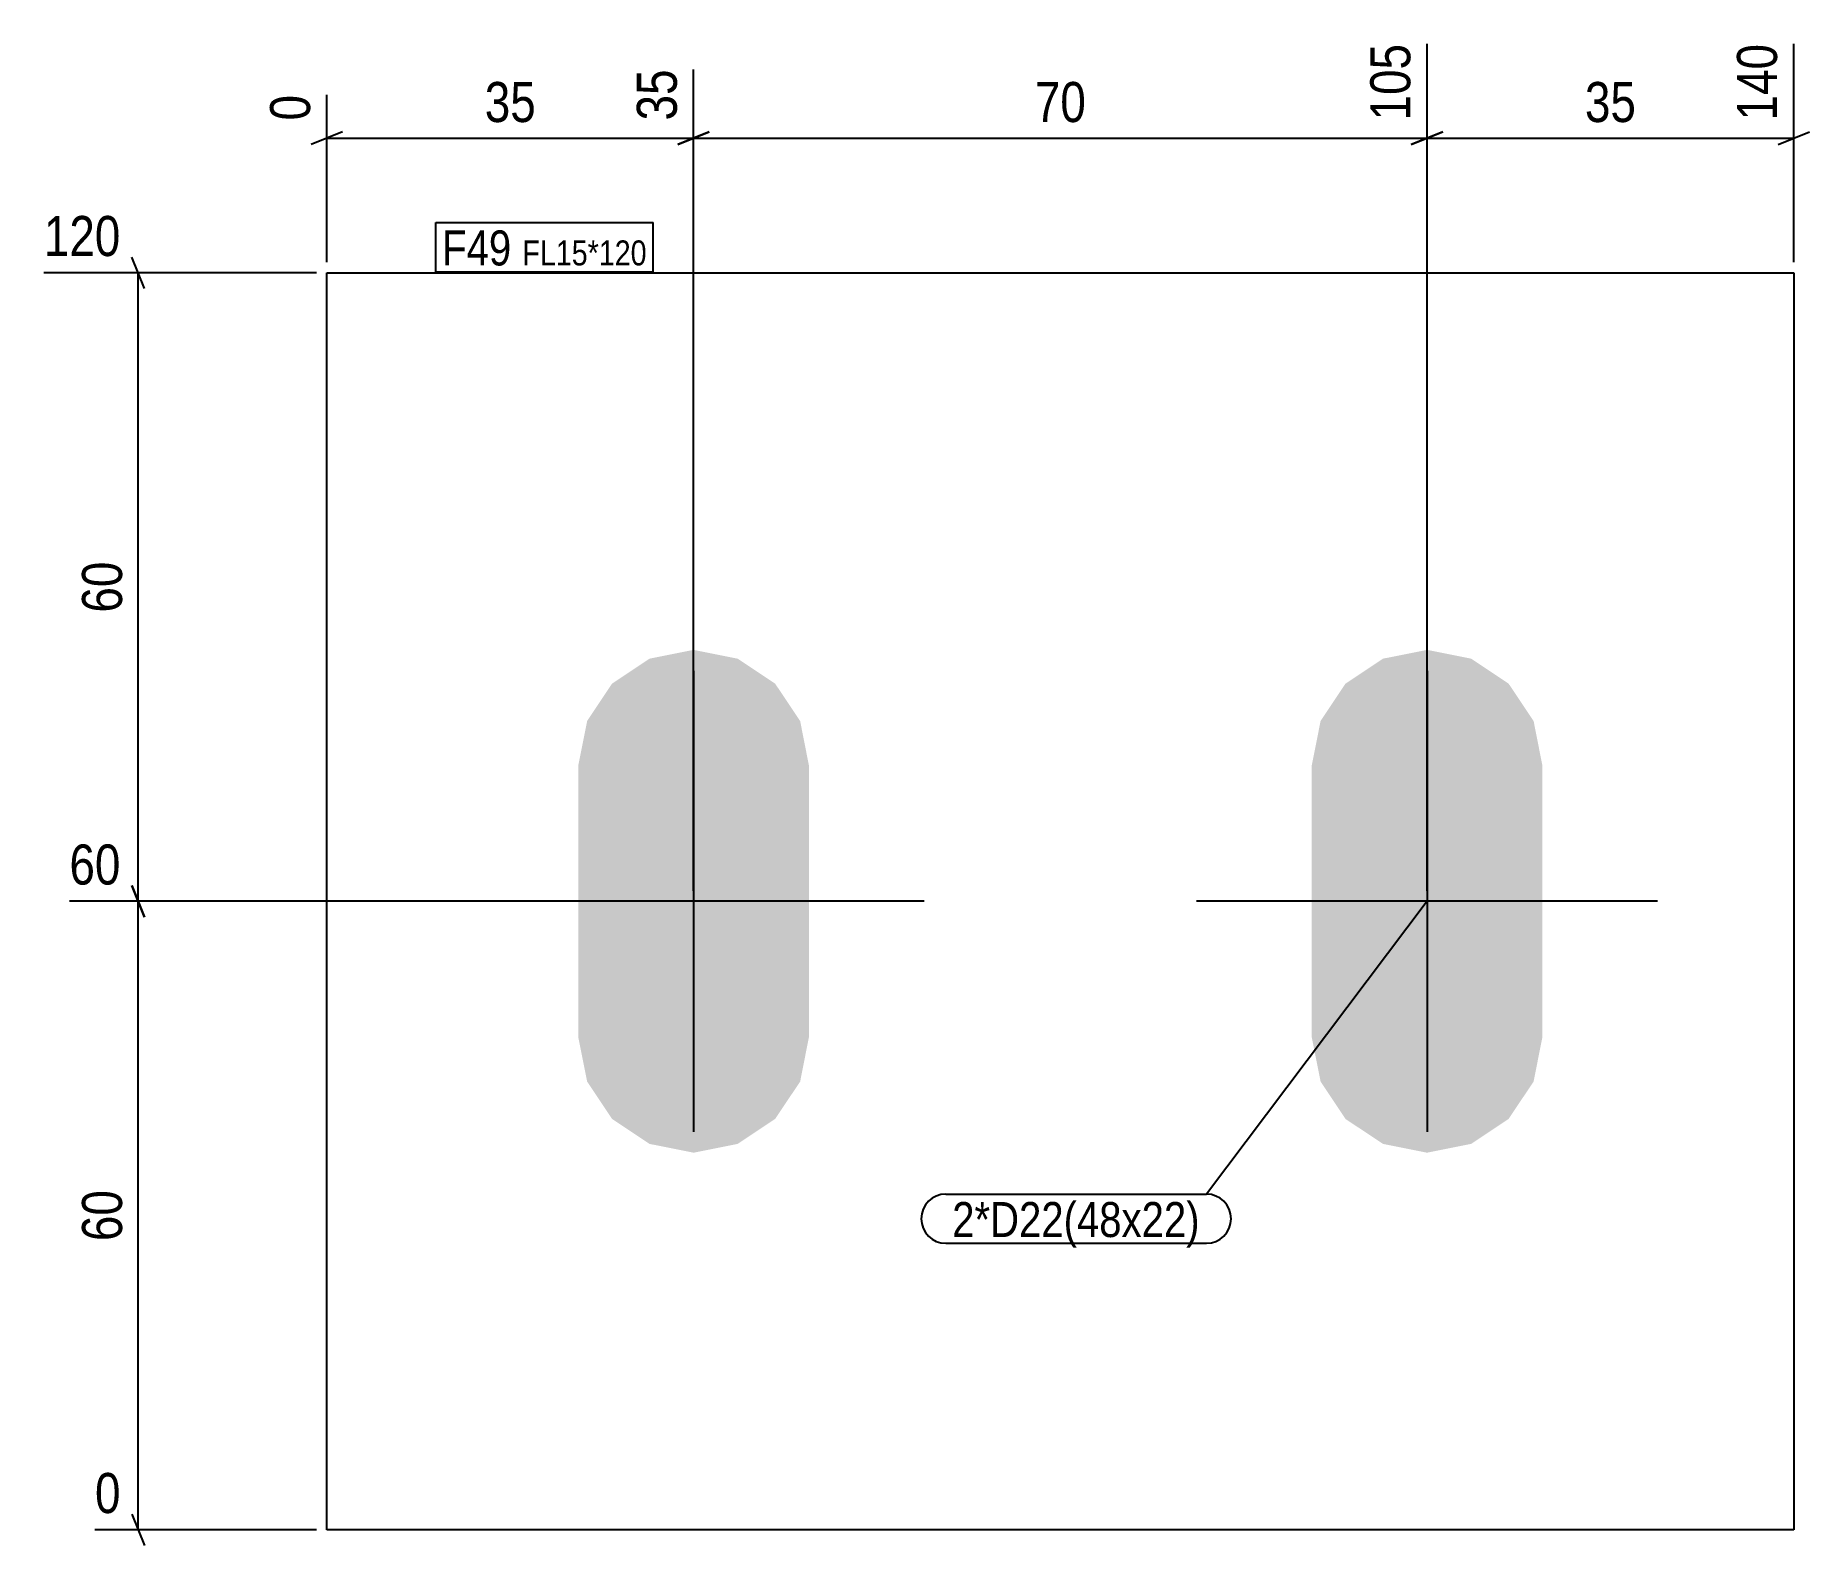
# Model space of a CAD drawing. Header units: millimetres. Extents: x 2 to 172, y 3 to 147.
import ezdxf

# ---------------------------------------------------------------- set-up
doc = ezdxf.new("R2010")
doc.units = ezdxf.units.MM
for name, color, linetype in [('MÅLSÆTNING', 7, 'Continuous'), ('STÅL', 7, 'Continuous'), ('TEKST', 7, 'Continuous')]:
    doc.layers.add(name, color=color, linetype=linetype)
doc.styles.add('Arial Narrow', font='ARIALN.TTF', dxfattribs={"height": 0.2})

msp = doc.modelspace()

# ---------------------------------------------------------------- hatches: boundary and pattern name
at = {"layer": 'STÅL', "linetype": 'Continuous'}
for points in [[(60.8, 41.34), (65.01, 40.5), (69.22, 41.34), (72.79, 43.72), (75.18, 47.29), (76.01, 51.5), (76.01, 77.5), (75.18, 81.71), (72.79, 85.28), (69.22, 87.66), (65.01, 88.5), (60.8, 87.66), (57.23, 85.28), (54.85, 81.71), (54.01, 77.5), (54.01, 51.5), (54.85, 47.29), (57.23, 43.72)], [(130.8, 41.34), (135.01, 40.5), (139.22, 41.34), (142.79, 43.72), (145.18, 47.29), (146.01, 51.5), (146.01, 77.5), (145.18, 81.71), (142.79, 85.28), (139.22, 87.66), (135.01, 88.5), (130.8, 87.66), (127.23, 85.28), (124.85, 81.71), (124.01, 77.5), (124.01, 51.5), (124.85, 47.29), (127.23, 43.72)]]:
    msp.add_hatch(color=3, dxfattribs=at).paths.add_polyline_path(points)

# ---------------------------------------------------------------- linework, layer by layer
at = {"layer": 'MÅLSÆTNING', "color": 7, "linetype": 'Continuous'}
for p, q in [((135.01, 65.5), (135.01, 146.35)), ((135.01, 65.5), (135.01, 146.35)), ((170.01, 125.5), (170.01, 146.35)), ((65.01, 65.5), (65.01, 143.91)), ((30.01, 125.5), (30.01, 141.48)), ((31.51, 137.94), (28.51, 136.74)), ((30.01, 137.34), (65.01, 137.34)), ((63.51, 136.74), (66.51, 137.94)), ((65.01, 137.34), (135.01, 137.34)), ((136.51, 137.94), (133.51, 136.74)), ((133.51, 136.74), (136.51, 137.94)), ((135.01, 137.34), (170.01, 137.34)), ((168.51, 136.74), (171.51, 137.94)), ((12.61, 123), (11.41, 126)), ((29.01, 124.5), (3, 124.5)), ((12.01, 64.5), (12.01, 124.5)), ((64.01, 64.5), (5.44, 64.5)), ((64.01, 64.5), (5.44, 64.5)), ((11.41, 66), (12.61, 63)), ((12.61, 63), (11.41, 66)), ((12.01, 4.5), (12.01, 64.5)), ((11.41, 6), (12.61, 3)), ((29.01, 4.5), (7.88, 4.5))]:
    msp.add_line(p, q, dxfattribs=at)
at = {"layer": 'STÅL', "color": 2, "linetype": 'Continuous'}
for p, q in [((30.01, 124.5), (170.01, 124.5)), ((30.01, 4.5), (30.01, 124.5)), ((170.01, 124.5), (170.01, 4.5)), ((170.01, 4.5), (30.01, 4.5))]:
    msp.add_line(p, q, dxfattribs=at)
at = {"layer": 'STÅL', "color": 3, "linetype": 'Continuous'}
for p, q in [((65.01, 86.5), (65.01, 42.5)), ((135.01, 86.5), (135.01, 42.5)), ((87.01, 64.5), (43.01, 64.5)), ((157.01, 64.5), (113.01, 64.5))]:
    msp.add_line(p, q, dxfattribs=at)

# ---------------------------------------------------------------- wipeouts: each hides what was drawn before it
at = {"color": 0}
msp.add_wipeout([(113.35, 32.45), (113.35, 35.95), (89.69, 35.95), (89.69, 32.45)], dxfattribs=at).dxf.layer = 'TEKST'

# ---------------------------------------------------------------- next in the draw order: wipeouts: each hides what was drawn before it
at = {"color": 0, "linetype": 'Continuous'}
for points in [[(134.21, 147.15), (128.61, 147.15), (128.61, 138.24), (134.21, 138.24)], [(169.21, 147.15), (163.61, 147.15), (163.61, 138.24), (169.21, 138.24)], [(64.21, 144.71), (58.61, 144.71), (58.61, 138.24), (64.21, 138.24)], [(29.21, 142.28), (23.61, 142.28), (23.61, 138.24), (29.21, 138.24)], [(11.11, 125.3), (11.11, 130.9), (2.2, 130.9), (2.2, 125.3)], [(11.11, 65.3), (11.11, 70.9), (4.64, 70.9), (4.64, 65.3)], [(11.11, 5.3), (11.11, 10.9), (7.08, 10.9), (7.08, 5.3)]]:
    msp.add_wipeout(points, dxfattribs=at).dxf.layer = 'MÅLSÆTNING'
at = {"color": 0}
for points, layer in [([(50.75, 138.09), (50.75, 143.69), (44.28, 143.69), (44.28, 138.09)], 'MÅLSÆTNING'), ([(103.25, 138.09), (103.25, 143.69), (96.78, 143.69), (96.78, 138.09)], 'MÅLSÆTNING'), ([(155.75, 138.09), (155.75, 143.69), (149.28, 143.69), (149.28, 138.09)], 'MÅLSÆTNING'), ([(11.26, 97.74), (5.66, 97.74), (5.66, 91.26), (11.26, 91.26)], 'MÅLSÆTNING'), ([(11.26, 37.74), (5.66, 37.74), (5.66, 31.26), (11.26, 31.26)], 'MÅLSÆTNING'), ([(47.62, 125.2), (47.62, 128.7), (41.01, 128.7), (41.01, 125.2)], 'TEKST'), ([(60.55, 125.2), (60.55, 127.7), (48.67, 127.7), (48.67, 125.2)], 'TEKST'), ([(113.35, 32.45), (113.35, 35.95), (89.69, 35.95), (89.69, 32.45)], 'TEKST')]:
    msp.add_wipeout(points, dxfattribs=at).dxf.layer = layer

# ---------------------------------------------------------------- next in the draw order: linework, layer by layer
at = {"layer": 'MÅLSÆTNING', "color": 7, "linetype": 'Continuous'}
for p, q in [((65.01, 65.5), (65.01, 143.91)), ((66.51, 137.94), (63.51, 136.74))]:
    msp.add_line(p, q, dxfattribs=at)
at = {"layer": 'TEKST', "color": 7, "linetype": 'Continuous'}
for p, q in [((135.01, 64.5), (113.95, 36.55)), ((89.09, 36.55), (113.95, 36.55)), ((89.09, 31.85), (113.95, 31.85))]:
    msp.add_line(p, q, dxfattribs=at)
for centre, start, end in [((89.09, 34.2), 90, 270), ((113.95, 34.2), 270, 90)]:
    msp.add_arc(centre, 2.35, start, end, dxfattribs=at)

# ---------------------------------------------------------------- next in the draw order: texts
at = {"layer": 'MÅLSÆTNING', "color": 3, "linetype": 'Continuous', "style": 'Arial Narrow'}
for s, height, p in [('105', 3.818, (133.41, 139.04)), ('140', 3.818, (168.41, 139.04)), ('35', 3.818, (63.41, 139.04)), ('0', 3.82, (28.41, 139.04))]:
    msp.add_text(s, height=height, rotation=90.0002, dxfattribs=at).set_placement(p)
at = {"layer": 'MÅLSÆTNING', "color": 3, "style": 'Arial Narrow'}
for s, p in [('35', (45.08, 138.89)), ('70', (97.58, 138.89)), ('35', (150.08, 138.89))]:
    msp.add_text(s, height=3.818, dxfattribs=at).set_placement(p)
at = {"layer": 'MÅLSÆTNING', "color": 3, "linetype": 'Continuous', "style": 'Arial Narrow'}
for s, height, p in [('120', 3.818, (3, 126.1)), ('60', 3.818, (5.44, 66.1)), ('0', 3.82, (7.88, 6.1))]:
    msp.add_text(s, height=height, dxfattribs=at).set_placement(p)
at = {"layer": 'MÅLSÆTNING', "color": 3, "style": 'Arial Narrow'}
for p in [(10.46, 92.06), (10.46, 32.06)]:
    msp.add_text('60', height=3.818, rotation=90.0002, dxfattribs=at).set_placement(p)
at = {"layer": 'TEKST', "color": 3, "style": 'Arial Narrow'}
msp.add_text('2*D22(48x22)', height=3.3405, dxfattribs=at).set_placement((89.69, 32.45))

# ---------------------------------------------------------------- next in the draw order: wipeouts: each hides what was drawn before it
at = {"color": 0}
for points in [[(47.62, 125.2), (47.62, 128.7), (41.01, 128.7), (41.01, 125.2)], [(60.55, 125.2), (60.55, 127.7), (48.67, 127.7), (48.67, 125.2)]]:
    msp.add_wipeout(points, dxfattribs=at).dxf.layer = 'TEKST'

# ---------------------------------------------------------------- next in the draw order: linework, layer by layer
at = {"layer": 'TEKST', "color": 7, "linetype": 'Continuous'}
for p, q in [((40.41, 129.3), (61.15, 129.3)), ((40.41, 124.6), (40.41, 129.3)), ((61.15, 124.6), (61.15, 129.3)), ((40.41, 124.6), (61.15, 124.6))]:
    msp.add_line(p, q, dxfattribs=at)

# ---------------------------------------------------------------- next in the draw order: texts
at = {"layer": 'TEKST', "color": 3, "style": 'Arial Narrow'}
for s, height, p in [('F49', 3.34, (41.01, 125.2)), ('FL15*120', 2.386, (48.67, 125.2))]:
    msp.add_text(s, height=height, dxfattribs=at).set_placement(p)

doc.saveas('drawing.dxf')
